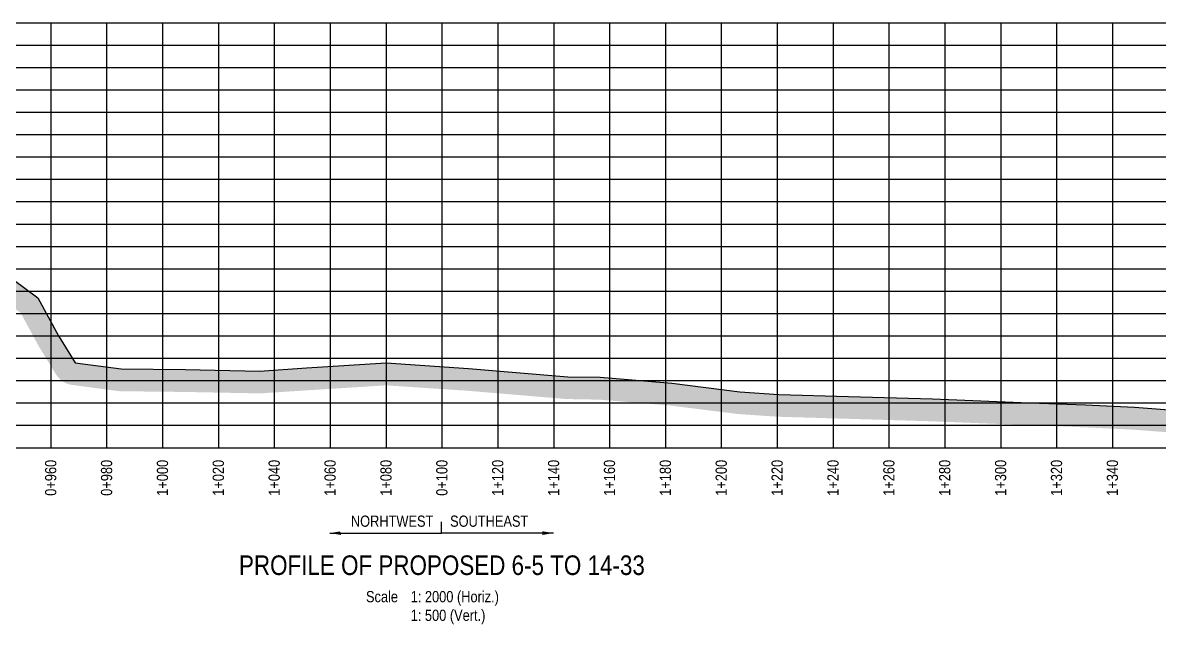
# Model space of a CAD drawing. Extents: x 601495 to 607119, y 5883555 to 5886722.
# Drawn here: x 603905 to 604921, y 5886179 to 5886717 of the extents above; entities that cross this region are included whole.
import ezdxf
from ezdxf.enums import TextEntityAlignment as Align

# ---------------------------------------------------------------- set-up
doc = ezdxf.new("R2010")
doc.units = 0
doc.header["$LTSCALE"] = 5
doc.linetypes.add('foc-TOPO', pattern=[1, 0.2, -0.8])
for name, color, linetype in [('CG-NOTES', 7, 'Continuous'), ('DETAIL-T', 7, 'Continuous'), ('L-DETAIL-T', 3, 'Continuous'), ('P-CROSSINGS-GRID', 8, 'Continuous'), ('P-CROSSINGS-GROUND', 48, 'foc-TOPO'), ('P-CROSSINGS-LINE', 3, 'Continuous')]:
    doc.layers.add(name, color=color, linetype=linetype)
doc.styles.add('140', font='ARIALN.TTF', dxfattribs={"height": 15})
doc.styles.add('80', font='ARIALN.TTF', dxfattribs={"height": 10})
doc.styles.add('80CG', font='ARIALN.TTF', dxfattribs={"height": 10})
doc.styles.add('80L', font='ARIALN.TTF', dxfattribs={"height": 10})
doc.dimstyles.new('Compass 5 000', dxfattribs={"dimscale": 5, "dimtxt": 9, "dimasz": 2, "dimexe": 0.2, "dimexo": 0.0625, "dimgap": 0.5, "dimtad": 0, "dimtih": 1, "dimtoh": 1, "dimzin": 0, "dimdsep": 46, "dimtxsty": '80CG', "dimcen": 0.1, "dimse1": 1, "dimse2": 1, "dimclrd": 256, "dimclrt": 256, "dimaunit": 1, "dimadec": 4, "dimazin": 0, "dimtfac": 0.06, "dimtofl": 0, "dimtmove": 0, "dimatfit": 1, "dimfxl": 0.2, "dimtolj": 1, "dimtzin": 0, "dimlwd": -1, "dimarcsym": 0})

msp = doc.modelspace()

# ---------------------------------------------------------------- hatches: boundary and pattern name
at = {"layer": 'P-CROSSINGS-GROUND', "linetype": 'ByBlock'}
h = msp.add_hatch(dxfattribs=at)
h.set_pattern_fill('EARTH', color=256, scale=2.499003, angle=45)
h.set_pattern_definition([(45, (-8958.51, -3908.99), (2e-15, 22.441685416), [15.86866794, -15.86866794]), (45, (-8962.718, -3904.782), (2e-15, 22.441685416), [15.86866794, -15.86866794]), (45, (-8966.926, -3900.574), (2e-15, 22.441685416), [15.86866794, -15.86866794]), (135, (-8966.926, -3897.769), (-22.441685416, 2e-15), [15.86866794, -15.86866794]), (135, (-8962.718, -3893.561), (-22.441685416, 2e-15), [15.86866794, -15.86866794]), (135, (-8958.51, -3889.353), (-22.441685416, 2e-15), [15.86866794, -15.86866794])])
h.paths.add_polyline_path([(606670.65, 5886507.075), (606699.136, 5886521.207), (606749.649, 5886542.415), (606771.391, 5886542.909, 0.10656285), (606779.585, 5886544.871), (606804.791, 5886556.965), (606830.527, 5886567.212, 0.08644131), (606836.372, 5886570.806), (606853.678, 5886586.102), (606904.294, 5886590.52, 0.00851837), (606904.971, 5886590.59), (606993.549, 5886601.372), (607078.76, 5886607.558), (607078.76, 5886627.603), (606991.616, 5886621.276), (606902.556, 5886610.436), (606845.375, 5886605.446), (606823.132, 5886585.786), (606796.76, 5886575.286), (606770.937, 5886562.896), (606745.405, 5886562.316), (606690.815, 5886539.396), (606661.002, 5886524.606), (606629.94, 5886505.746), (606567.052, 5886529.616), (606537.934, 5886536.296), (606527.708, 5886539.516), (606520.438, 5886550.946), (606489.964, 5886564.886), (606455.06, 5886569.756), (606421.512, 5886569.706), (606380.08, 5886571.536), (606351.843, 5886553.376), (606335.087, 5886549.546), (606317.689, 5886558.446), (606295.549, 5886567.646), (606250.939, 5886596.336), (606222.766, 5886590.596), (606203.887, 5886573.776), (606183.774, 5886563.536), (606146.557, 5886565.476), (606124.254, 5886561.286), (606104.017, 5886554.656), (606064.713, 5886540.836), (606024.651, 5886555.216), (606004.74, 5886558.806), (605965.121, 5886537.696), (605943.957, 5886525.526), (605920.472, 5886499.076), (605894.379, 5886498.476), (605860.322, 5886484.706), (605838.884, 5886473.796), (605813.581, 5886462.866), (605779.102, 5886438.696), (605758.706, 5886414.446), (605742.99, 5886407.466), (605710.95, 5886408.416), (605672.89, 5886398.766), (605641.002, 5886387.516), (605614.924, 5886381.566), (605587.659, 5886382.766), (605553.19, 5886380.916), (605515.15, 5886370.776), (605478.479, 5886361.136), (605445.186, 5886358.046), (605402.359, 5886358.566), (605345.213, 5886361.816), (605275.014, 5886362.116), (605219.898, 5886365.076), (605171.075, 5886366.806), (605103.366, 5886367.006), (605062.202, 5886368.996), (604998.709, 5886369.366), (604949.304, 5886369.196), (604899.353, 5886373.046), (604855.571, 5886375.116), (604798.068, 5886377.366), (604718.669, 5886380.526), (604643.63, 5886382.746), (604581.211, 5886384.596), (604546.205, 5886386.966), (604485.609, 5886394.576), (604421.345, 5886399.876), (604392.36, 5886400.396), (604303.786, 5886407.816), (604229.933, 5886412.706), (604158.673, 5886408.206), (604116.587, 5886405.466), (604050.555, 5886406.756), (603992.909, 5886407.386), (603951.808, 5886412.826), (603936.905, 5886437.036), (603918.495, 5886471.036), (603896.237, 5886487.156), (603820.598, 5886498.436), (603768.667, 5886505.626), (603747.826, 5886511.036), (603583.902, 5886513.936), (603500.971, 5886519.286), (603461.781, 5886519.516), (603404.756, 5886502.806), (603360.935, 5886504.246), (603268.403, 5886512.676), (603216.546, 5886518.686), (603173.15, 5886520.146), (603114.07, 5886527.346), (603053.04, 5886542.406), (603014.323, 5886535.506), (602957.56, 5886538.136), (602900.648, 5886549.396), (602834.519, 5886540.106), (602779.768, 5886537.126), (602724.769, 5886536.896), (602684.563, 5886503.266), (602640.394, 5886460.116), (602601.915, 5886462.656), (602555.595, 5886450.246), (602497.109, 5886439.896), (602471.512, 5886438.406), (602394.008, 5886428.306), (602311.515, 5886425.906), (602252.465, 5886425.656), (602190.118, 5886426.136), (602126.71, 5886427.396), (602085.248, 5886433.236), (602070.705, 5886445.676), (602035.841, 5886487.966), (602002.302, 5886516.266), (601967.132, 5886550.196), (601931.048, 5886570.526), (601885.703, 5886651.246), (601862.278, 5886664.636), (601849.206, 5886665.246), (601800.172, 5886703.526), (601748.205, 5886700.396), (601704.863, 5886690.636), (601639.061, 5886686.636), (601597.831, 5886685.166), (601564.602, 5886679.876), (601530.973, 5886681.616), (601530.973, 5886661.597), (601563.569, 5886659.911, 0.05244056), (601567.745, 5886660.132), (601599.766, 5886665.23), (601639.774, 5886666.657, 0.00626913), (601640.274, 5886666.681), (601706.076, 5886670.681, 0.0402158), (601709.255, 5886671.132), (601751.02, 5886680.537), (601793.828, 5886683.116), (601836.903, 5886649.487, 0.15528643), (601848.274, 5886645.276), (601856.536, 5886644.89), (601870.981, 5886636.633), (601913.618, 5886560.734, 0.13732968), (601921.235, 5886553.108), (601955.092, 5886534.033), (601988.421, 5886501.878, 0.01664678), (601989.409, 5886500.986), (602021.566, 5886473.853), (602055.28, 5886432.959, 0.04345379), (602057.71, 5886430.484), (602072.252, 5886418.044, 0.14288696), (602082.459, 5886413.439), (602123.921, 5886407.599, 0.03002468), (602126.313, 5886407.408), (602189.72, 5886406.148, 0.00304256), (602189.964, 5886406.144), (602252.311, 5886405.664, 0.00298309), (602252.55, 5886405.664), (602311.599, 5886405.914, 0.00621289), (602312.096, 5886405.922), (602394.59, 5886408.322, 0.02513055), (602396.592, 5886408.481), (602473.387, 5886418.489), (602498.27, 5886419.938, 0.02925961), (602500.592, 5886420.21), (602559.079, 5886430.56, 0.02165864), (602560.769, 5886430.935), (602603.896, 5886442.49), (602639.077, 5886440.167, 0.21305045), (602654.365, 5886445.815), (602697.981, 5886488.426), (602732.064, 5886516.934), (602779.851, 5886517.134, 0.01254874), (602780.854, 5886517.163), (602835.605, 5886520.143, 0.0213018), (602837.3, 5886520.308), (602900.083, 5886529.128), (602953.679, 5886518.524, 0.03727496), (602956.634, 5886518.165), (603013.398, 5886515.535, 0.05572352), (603017.831, 5886515.824), (603052.371, 5886521.979), (603109.281, 5886507.936, 0.03017426), (603111.652, 5886507.501), (603170.731, 5886500.301, 0.02191352), (603172.478, 5886500.165), (603215.056, 5886498.733), (603266.102, 5886492.817, 0.00613163), (603266.589, 5886492.766), (603359.121, 5886484.336, 0.01450212), (603360.278, 5886484.265), (603404.099, 5886482.825, 0.07964281), (603410.378, 5886483.621), (603464.592, 5886499.507), (603500.269, 5886499.298), (603582.615, 5886493.985, 0.01168389), (603583.548, 5886493.947), (603745.1, 5886491.089), (603763.644, 5886486.275, 0.02910972), (603765.925, 5886485.823), (603817.753, 5886478.647), (603888.462, 5886468.102), (603903.082, 5886457.514), (603919.325, 5886427.517, 0.01387609), (603919.88, 5886426.556), (603934.783, 5886402.346, 0.22557009), (603949.184, 5886393.007), (603990.285, 5886387.567, 0.03017516), (603992.69, 5886387.395), (604050.25, 5886386.766), (604116.197, 5886385.478, 0.02114005), (604117.886, 5886385.516), (604159.952, 5886388.255), (604229.902, 5886392.672), (604302.291, 5886387.879), (604390.691, 5886380.474, 0.01641093), (604392.002, 5886380.407), (604420.343, 5886379.899), (604483.541, 5886374.687), (604543.713, 5886367.13, 0.01433443), (604544.854, 5886367.019), (604579.86, 5886364.649, 0.00949266), (604580.619, 5886364.613), (604643.038, 5886362.763), (604717.976, 5886360.546), (604797.273, 5886357.39), (604854.709, 5886355.142), (604898.113, 5886353.09), (604947.768, 5886349.263, 0.0200938), (604949.373, 5886349.204), (604998.685, 5886349.374), (605061.661, 5886349.007), (605102.4, 5886347.037, 0.01133863), (605103.307, 5886347.014), (605170.691, 5886346.815), (605219.008, 5886345.103), (605273.941, 5886342.153, 0.01234563), (605274.928, 5886342.124), (605344.602, 5886341.826), (605401.224, 5886338.606, 0.01116764), (605402.117, 5886338.575), (605444.943, 5886338.055, 0.02617822), (605447.033, 5886338.139), (605480.326, 5886341.229, 0.0411514), (605483.561, 5886341.801), (605520.233, 5886351.441, 0.00086133), (605520.299, 5886351.458), (605556.334, 5886361.064), (605587.756, 5886362.75), (605614.045, 5886361.593, 0.06717766), (605619.371, 5886362.075), (605645.449, 5886368.025, 0.02871803), (605647.653, 5886368.663), (605678.684, 5886379.61), (605713.153, 5886388.35), (605742.397, 5886387.483, 0.11237361), (605751.105, 5886389.195), (605766.821, 5886396.175, 0.11387155), (605774.005, 5886401.578), (605792.718, 5886423.826), (605823.384, 5886445.323), (605846.812, 5886455.443, 0.01574642), (605847.951, 5886455.978), (605868.618, 5886466.496), (605898.489, 5886478.573), (605920.931, 5886479.089, 0.2083667), (605935.421, 5886485.802), (605956.745, 5886509.818), (605974.807, 5886520.204), (606008.019, 5886537.9), (606019.464, 5886535.837), (606057.959, 5886522.019, 0.17236038), (606071.345, 5886521.976), (606110.446, 5886535.724), (606129.233, 5886541.879), (606147.901, 5886545.387), (606182.734, 5886543.571, 0.13150326), (606192.845, 5886545.72), (606212.957, 5886555.96, 0.06429796), (606217.185, 5886558.849), (606232.04, 5886572.083), (606246.963, 5886575.123), (606284.735, 5886550.831, 0.04445331), (606287.878, 5886549.184), (606309.288, 5886540.288), (606325.982, 5886531.748, 0.17618266), (606339.542, 5886530.056), (606356.297, 5886533.886, 0.08691809), (606362.656, 5886536.561), (606385.548, 5886551.283), (606420.63, 5886549.733, 0.01140827), (606421.542, 5886549.714), (606453.687, 5886549.762), (606484.306, 5886545.49), (606506.744, 5886535.226), (606510.84, 5886528.786, 0.17660957), (606521.704, 5886520.447), (606531.93, 5886517.227, 0.01988831), (606533.464, 5886516.81), (606561.242, 5886510.437), (606622.845, 5886487.055, 0.2310954), (606640.315, 5886488.657)])

# ---------------------------------------------------------------- linework, layer by layer
at = {"layer": 'CG-NOTES'}
msp.add_line((604279.585, 5886260.583), (604279.585, 5886270.579), dxfattribs=at)
at = {"layer": 'P-CROSSINGS-GRID', "color": 8}
for p, q in [((601530.973, 5886716.801), (607078.76, 5886716.801)), ((603930.016, 5886716.801), (603930.016, 5886336.952)), ((603979.996, 5886716.801), (603979.996, 5886336.952)), ((604029.976, 5886716.801), (604029.976, 5886336.952)), ((604079.956, 5886716.801), (604079.956, 5886336.952)), ((604129.936, 5886716.801), (604129.936, 5886336.952)), ((604179.916, 5886716.801), (604179.916, 5886336.952)), ((604229.897, 5886716.801), (604229.897, 5886336.952)), ((604279.877, 5886716.801), (604279.877, 5886336.952)), ((604329.857, 5886716.801), (604329.857, 5886336.952)), ((604379.837, 5886716.801), (604379.837, 5886336.952)), ((604429.817, 5886716.801), (604429.817, 5886336.952)), ((604479.797, 5886716.801), (604479.797, 5886336.952)), ((604529.777, 5886716.801), (604529.777, 5886336.952)), ((604579.757, 5886716.801), (604579.757, 5886336.952)), ((604629.737, 5886716.801), (604629.737, 5886336.952)), ((604679.717, 5886716.801), (604679.717, 5886336.952)), ((604729.697, 5886716.801), (604729.697, 5886336.952)), ((604779.677, 5886716.801), (604779.677, 5886336.952)), ((604829.657, 5886716.801), (604829.657, 5886336.952)), ((604879.637, 5886716.801), (604879.637, 5886336.952)), ((601530.973, 5886696.809), (607078.76, 5886696.809)), ((601530.973, 5886676.817), (607078.76, 5886676.817)), ((601530.973, 5886656.825), (607078.76, 5886656.825)), ((601530.973, 5886636.833), (607078.76, 5886636.833)), ((601530.973, 5886616.841), (607078.76, 5886616.841)), ((601530.973, 5886596.848), (607078.76, 5886596.848)), ((601530.973, 5886576.856), (607078.76, 5886576.856)), ((601530.973, 5886556.864), (607078.76, 5886556.864)), ((601530.973, 5886536.872), (607078.76, 5886536.872)), ((601530.973, 5886516.88), (607078.76, 5886516.88)), ((601530.973, 5886496.888), (607078.76, 5886496.888)), ((601530.973, 5886476.896), (607078.76, 5886476.896)), ((601530.973, 5886456.904), (607078.76, 5886456.904)), ((601530.973, 5886436.912), (607078.76, 5886436.912)), ((601530.973, 5886416.92), (607078.76, 5886416.92)), ((601530.973, 5886396.928), (607078.76, 5886396.928)), ((601530.973, 5886376.936), (607078.76, 5886376.936)), ((601530.973, 5886356.944), (607078.76, 5886356.944)), ((601530.973, 5886336.952), (607078.76, 5886336.952))]:
    msp.add_line(p, q, dxfattribs=at)
at = {"layer": 'P-CROSSINGS-LINE'}
msp.add_lwpolyline([(603896.237, 5886487.156), (603918.495, 5886471.036), (603936.905, 5886437.036), (603951.808, 5886412.826), (603992.909, 5886407.386), (604050.555, 5886406.756), (604116.587, 5886405.466), (604158.673, 5886408.206), (604229.933, 5886412.706), (604303.786, 5886407.816), (604392.36, 5886400.396), (604421.345, 5886399.876), (604485.609, 5886394.576), (604546.205, 5886386.966), (604581.211, 5886384.596), (604643.63, 5886382.746), (604718.669, 5886380.526), (604798.068, 5886377.366), (604855.571, 5886375.116), (604899.353, 5886373.046), (604949.304, 5886369.196)], dxfattribs=at)

# ---------------------------------------------------------------- texts
at = {"style": '80'}
for s, p in [('0+960', (603929.929, 5886326.093)), ('0+980', (603979.909, 5886326.093)), ('1+000', (604029.889, 5886326.093)), ('1+020', (604079.869, 5886326.093)), ('1+040', (604129.849, 5886326.093)), ('1+060', (604179.829, 5886326.093)), ('1+080', (604229.81, 5886326.093)), ('0+100', (604279.79, 5886326.093)), ('1+120', (604329.77, 5886326.093)), ('1+140', (604379.75, 5886326.093)), ('1+160', (604429.73, 5886326.093)), ('1+180', (604479.71, 5886326.093)), ('1+200', (604529.69, 5886326.093)), ('1+220', (604579.67, 5886326.093)), ('1+240', (604629.65, 5886326.093)), ('1+260', (604679.63, 5886326.093)), ('1+280', (604729.61, 5886326.093)), ('1+300', (604779.59, 5886326.093)), ('1+320', (604829.57, 5886326.093)), ('1+340', (604879.55, 5886326.093))]:
    msp.add_text(s, height=10, rotation=90, dxfattribs=at).set_placement(p, align=Align.MIDDLE_RIGHT)
at = {"layer": 'DETAIL-T', "insert": (604211.957, 5886208.778), "char_height": 9.9959, "attachment_point": 1, "style": '80L'}
msp.add_mtext_dynamic_manual_height_columns('Scale^I1: 2000 (Horiz.)\\P^I1: 500 (Vert.)', width=217.01851, gutter_width=44.982, heights=[0], dxfattribs=at)
at = {"layer": 'L-DETAIL-T', "insert": (604279.866, 5886240.639), "char_height": 17.49282, "width": 384.74391, "attachment_point": 2, "rotation": 0, "style": '140'}
msp.add_mtext('PROFILE OF PROPOSED 6-5 TO 14-33', dxfattribs=at)

# ---------------------------------------------------------------- leaders
at = {"layer": 'CG-NOTES', "path_type": 1}
for points in [[(604179.626, 5886260.583), (604279.585, 5886260.583)], [(604379.544, 5886260.583), (604279.585, 5886260.583)]]:
    msp.add_leader(points, dimstyle='Compass 5 000', override={"dimgap": 0.5, "dimtad": 0}, dxfattribs=at)

# ---------------------------------------------------------------- next in the draw order: texts
at = {"color": 3, "insert": (604272.22, 5886276.257), "char_height": 9.9959, "width": 78.39913, "attachment_point": 3, "style": '80', "bg_fill": 2}
msp.add_mtext('NORHTWEST', dxfattribs=at)

# ---------------------------------------------------------------- next in the draw order: texts
at = {"color": 3, "insert": (604287.172, 5886276.257), "char_height": 9.9959, "width": 71.76698, "attachment_point": 1, "style": '80', "bg_fill": 2}
msp.add_mtext('SOUTHEAST', dxfattribs=at)

doc.saveas('drawing.dxf')
